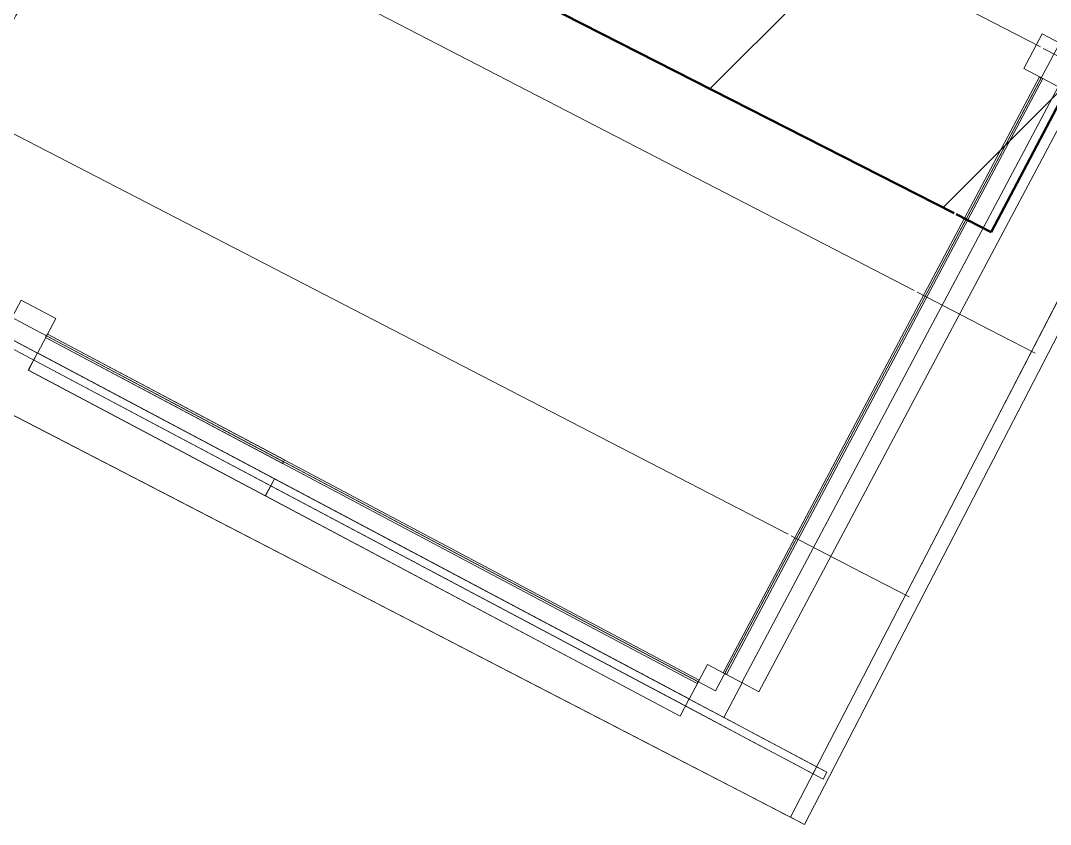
# Model space of a CAD drawing. Header units: metres. Extents: x -207 to 292, y -187 to 169.
# Drawn here: x -46.804 to -45.49, y -125.441 to -124.415 of the extents above; entities that cross this region are included whole.
import ezdxf

# ---------------------------------------------------------------- set-up
doc = ezdxf.new("R2010")
doc.units = ezdxf.units.M
for name, color, linetype, lineweight in [('A-FLOR', 7, 'Continuous', 9), ('A-GLAZ-CURT', 7, 'Continuous', 9), ('A-GLAZ-CWMG', 7, 'Continuous', 9), ('A-ROOF', 7, 'Continuous', 9), ('A-ROOF-PATT', 7, 'Continuous', 9), ('C-BLDG-PADS', 7, 'Continuous', 9), ('C-TOPO', 7, 'Continuous', 9), ('edificios', 7, 'Continuous', 50), ('I-WALL', 7, 'Continuous', 9), ('P-PIPE', 7, 'Continuous', 9)]:
    doc.layers.add(name, color=color, linetype=linetype, lineweight=lineweight)
doc.layers.add('PR10-ARQ-PL-001-Emplazamiento-C-1_dwg', color=7, linetype='Continuous', lineweight=9, true_color=0x767676)

# ---------------------------------------------------------------- blocks, each defined once
blk = doc.blocks.new('FP_38-PLANTA EMPLAZAMIENTO ACTUALIZADO')
at = {"layer": 'A-ROOF'}
blk.add_line((-45.8042, -125.4406), (-38.4178, -111.1584), dxfattribs=at)
at = {"layer": 'A-ROOF-PATT', "color": 254, "true_color": 0xcbe5d8}
for p, q in [((-45.4085, -124.4978), (-45.4995, -124.4507)), ((-45.5693, -124.8087), (-45.6603, -124.7616)), ((-45.5097, -124.8395), (-45.5693, -124.8087)), ((-45.7301, -125.1196), (-45.8211, -125.0725)), ((-45.6705, -125.1504), (-45.7301, -125.1196))]:
    blk.add_line(p, q, dxfattribs=at)
blk = doc.blocks.new('Quad Corner Mullion - 50x50 mm-2219431-PLANTA EMPLAZAMIENTO ACTUALIZADO')
at = {"layer": 'A-GLAZ-CWMG'}
for p, q in [((0.025, 0.025), (-0.025, 0.025)), ((-0.025, 0.025), (-0.025, -0.025)), ((0.025, -0.025), (0.025, 0.025)), ((-0.025, -0.025), (0.025, -0.025))]:
    blk.add_line(p, q, dxfattribs=at)
blk = doc.blocks.new('Quad Corner Mullion - 50x50 mm-2220331-PLANTA EMPLAZAMIENTO ACTUALIZADO')
at = {"layer": 'A-GLAZ-CWMG'}
for p, q in [((-0.025, -0.025), (-0.025, 0.025)), ((-0.025, 0.025), (0.025, 0.025)), ((0.025, 0.025), (0.025, -0.025)), ((0.025, -0.025), (-0.025, -0.025))]:
    blk.add_line(p, q, dxfattribs=at)
blk = doc.blocks.new('Circular Mullion - 5mm-2303046-PLANTA EMPLAZAMIENTO ACTUALIZADO')
at = {"layer": 'A-GLAZ-CWMG'}
for p, q in [((-45.5044, -124.4867), (-45.908, -125.2471)), ((-45.9058, -125.2482), (-45.5021, -124.4879)), ((-45.5021, -124.4879), (-45.9058, -125.2482)), ((-45.9036, -125.2494), (-45.4999, -124.4891)), ((-45.5021, -124.4879), (-45.5044, -124.4867)), ((-45.4999, -124.4891), (-45.5021, -124.4879)), ((-45.908, -125.2471), (-45.9058, -125.2482)), ((-45.9058, -125.2482), (-45.9036, -125.2494))]:
    blk.add_line(p, q, dxfattribs=at)
blk = doc.blocks.new('Rectangular Mullion - 50 x 50 mm-2216179-PLANTA EMPLAZAMIENTO ACTUALIZADO')
at = {"layer": 'A-GLAZ-CWMG'}
for p, q in [((0.025, 0.025), (-0.025, 0.025)), ((-0.025, 0.025), (-0.025, -0.025)), ((0.025, -0.025), (0.025, 0.025)), ((-0.025, -0.025), (0.025, -0.025))]:
    blk.add_line(p, q, dxfattribs=at)
blk = doc.blocks.new('Rectangular Mullion - 50 x 50 mm-2303054-PLANTA EMPLAZAMIENTO ACTUALIZADO')
at = {"layer": 'A-GLAZ-CWMG'}
for p, q in [((-0.025, -0.025), (-0.025, 0.025)), ((-0.025, 0.025), (0.025, 0.025)), ((0.025, 0.025), (0.025, -0.025)), ((0.025, -0.025), (-0.025, -0.025))]:
    blk.add_line(p, q, dxfattribs=at)
blk = doc.blocks.new('Circular Mullion - 5mm-2221313-PLANTA EMPLAZAMIENTO ACTUALIZADO')
at = {"layer": 'A-GLAZ-CWMG'}
for p, q in [((-46.7708, -124.8173), (-46.772, -124.8195)), ((-46.7696, -124.8151), (-46.7708, -124.8173)), ((-46.7708, -124.8173), (-45.9396, -125.2586)), ((-45.9396, -125.2586), (-46.7708, -124.8173)), ((-45.9385, -125.2564), (-46.7696, -124.8151)), ((-46.772, -124.8195), (-45.9408, -125.2608)), ((-45.9408, -125.2608), (-45.9396, -125.2586)), ((-45.9396, -125.2586), (-45.9385, -125.2564))]:
    blk.add_line(p, q, dxfattribs=at)
blk = doc.blocks.new('Circular Mullion - 5mm-2221320-PLANTA EMPLAZAMIENTO ACTUALIZADO')
at = {"layer": 'A-GLAZ-CWMG'}
for p, q in [((-46.7708, -124.8173), (-46.772, -124.8195)), ((-46.7696, -124.8151), (-46.7708, -124.8173)), ((-46.7708, -124.8173), (-46.4685, -124.9778)), ((-46.4685, -124.9778), (-46.7708, -124.8173)), ((-46.4673, -124.9756), (-46.7696, -124.8151)), ((-46.772, -124.8195), (-46.4697, -124.98)), ((-46.4685, -124.9778), (-46.4673, -124.9756)), ((-46.4697, -124.98), (-46.4685, -124.9778))]:
    blk.add_line(p, q, dxfattribs=at)
blk = doc.blocks.new('Rectangular Mullion - 50 x 50 mm-2221327-PLANTA EMPLAZAMIENTO ACTUALIZADO')
at = {"layer": 'A-GLAZ-CWMG'}
for p, q in [((-0.025, -0.025), (-0.025, 0.025)), ((-0.025, 0.025), (0.025, 0.025)), ((0.025, 0.025), (0.025, -0.025)), ((0.025, -0.025), (-0.025, -0.025))]:
    blk.add_line(p, q, dxfattribs=at)
blk = doc.blocks.new('System Panel - Glazed-2303069-PLANTA EMPLAZAMIENTO ACTUALIZADO')
at = {"layer": 'A-GLAZ-CURT'}
for p, q in [((-0.4304, 0.0495), (0.4304, 0.0495)), ((0.4304, 0.0495), (-0.4304, 0.0495)), ((-0.4304, 0.0245), (-0.4304, 0.0495)), ((-0.4304, 0.0495), (-0.4304, 0.0245)), ((0.4304, 0.0495), (0.4304, 0.0245)), ((0.4304, 0.0495), (0.4304, 0.0245)), ((-0.4304, 0.0245), (0.4304, 0.0245)), ((0.4304, 0.0245), (-0.4304, 0.0245))]:
    blk.add_line(p, q, dxfattribs=at)
blk = doc.blocks.new('System Panel - Glazed-2221337-PLANTA EMPLAZAMIENTO ACTUALIZADO')
at = {"layer": 'A-GLAZ-CURT'}
for p, q in [((-0.4705, 0.0495), (0.1283, 0.0495)), ((0.4705, 0.0495), (-0.4705, 0.0495)), ((-0.4705, 0.0245), (-0.4705, 0.0495)), ((-0.4705, 0.0495), (-0.4705, 0.0245)), ((0.1283, 0.0495), (0.4705, 0.0495)), ((0.1283, 0.0495), (0.1283, 0.0245)), ((0.4705, 0.0495), (0.4705, 0.0245)), ((0.4705, 0.0495), (0.4705, 0.0245)), ((-0.4705, 0.0245), (0.4705, 0.0245)), ((0.1283, 0.0245), (-0.4705, 0.0245)), ((0.4705, 0.0245), (0.1283, 0.0245))]:
    blk.add_line(p, q, dxfattribs=at)
blk = doc.blocks.new('System Panel - Glazed-2221338-PLANTA EMPLAZAMIENTO ACTUALIZADO')
at = {"layer": 'A-GLAZ-CURT'}
for p, q in [((-0.1711, 0.0495), (0.1711, 0.0495)), ((0.1711, 0.0495), (-0.1711, 0.0495)), ((-0.1711, 0.0245), (-0.1711, 0.0495)), ((0.1711, 0.0495), (0.1711, 0.0245)), ((0.1711, 0.0495), (0.1711, 0.0245)), ((-0.1711, 0.0245), (0.1711, 0.0245)), ((0.1711, 0.0245), (-0.1711, 0.0245))]:
    blk.add_line(p, q, dxfattribs=at)
blk = doc.blocks.new('HDPE - Codo - Codo-2263311-PLANTA EMPLAZAMIENTO ACTUALIZADO')
at = {"layer": 'P-PIPE'}
for p, q in [((-48.4859, -123.355), (-48.5252, -123.4304)), ((-48.4011, -123.3992), (-48.4859, -123.355)), ((-48.3163, -123.4435), (-48.4011, -123.3992)), ((-48.3556, -123.5188), (-48.3163, -123.4435))]:
    blk.add_line(p, q, dxfattribs=at)
at = {"layer": 'P-PIPE', "flags": 128}
for points in [[(-48.5252, -123.4304), (-48.527, -123.4338), (-48.5288, -123.4372), (-48.5306, -123.4406), (-48.5323, -123.444), (-48.5341, -123.4474), (-48.5358, -123.4507), (-48.5375, -123.454), (-48.5392, -123.4573), (-48.5409, -123.4605), (-48.5426, -123.4637), (-48.5442, -123.4668), (-48.5458, -123.4699), (-48.5474, -123.4729), (-48.5489, -123.4758), (-48.5504, -123.4787), (-48.5518, -123.4815), (-48.5533, -123.4842), (-48.5546, -123.4868), (-48.5559, -123.4893), (-48.5572, -123.4918), (-48.5584, -123.4941), (-48.5596, -123.4963), (-48.5607, -123.4984), (-48.5617, -123.5005), (-48.5627, -123.5024), (-48.5637, -123.5042), (-48.5645, -123.5058), (-48.5654, -123.5074), (-48.5661, -123.5088), (-48.5668, -123.5101), (-48.5674, -123.5113), (-48.5679, -123.5123), (-48.5684, -123.5132), (-48.5688, -123.514), (-48.5692, -123.5147), (-48.5694, -123.5152), (-48.5696, -123.5156), (-48.5697, -123.5158), (-48.5698, -123.5159)], [(-48.4002, -123.6043), (-48.4001, -123.6043), (-48.4, -123.6041), (-48.3999, -123.6037), (-48.3996, -123.6033), (-48.3993, -123.6026), (-48.3989, -123.6019), (-48.3984, -123.601), (-48.3979, -123.6), (-48.3973, -123.5989), (-48.3967, -123.5976), (-48.3959, -123.5962), (-48.3951, -123.5947), (-48.3943, -123.593), (-48.3934, -123.5913), (-48.3924, -123.5894), (-48.3914, -123.5874), (-48.3903, -123.5853), (-48.3891, -123.5831), (-48.3879, -123.5808), (-48.3867, -123.5784), (-48.3854, -123.5759), (-48.384, -123.5733), (-48.3826, -123.5706), (-48.3812, -123.5679), (-48.3797, -123.565), (-48.3782, -123.5621), (-48.3766, -123.5591), (-48.375, -123.5561), (-48.3734, -123.553), (-48.3717, -123.5498), (-48.3701, -123.5466), (-48.3684, -123.5433), (-48.3667, -123.5401), (-48.3649, -123.5367), (-48.3632, -123.5334), (-48.3614, -123.53), (-48.3596, -123.5266), (-48.3579, -123.5232), (-48.3561, -123.5198), (-48.3556, -123.5188)]]:
    blk.add_lwpolyline(points, dxfattribs=at)
at = {"layer": 'P-PIPE'}
for start, end in [(62.4684, 242.4684), (242.4684, 62.4684)]:
    blk.add_arc((-48.485, -123.5601), 0.0956, start, end, dxfattribs=at)
blk = doc.blocks.new('YADRAN_LASQUEMAS_ARQ_MO_003_ESTANQUE CABECERA_rvt-1-PLANTA EMPLAZAMIENTO ACTUALIZADO')
at = {"layer": 'A-ROOF-PATT', "true_color": 0x008040}
h = blk.add_hatch(dxfattribs=at)
h.set_pattern_fill('FP_30', color=116, style=0, pattern_type=2)
h.set_pattern_definition([(152.653, (-48.586, -105.911), (-0.1607824, -0.310884), [])])
h.paths.add_polyline_path([(-45.9715, -125.3541), (-38.5851, -111.0719), (-40.9271, -109.8606), (-48.3135, -124.1428), (-46.2866, -125.1911)])
at = {"layer": 'A-FLOR'}
for p, q in [((-40.3049, -114.6987), (-45.9175, -125.2703)), ((-45.9175, -125.2703), (-40.3049, -114.6987)), ((-45.9175, -125.2703), (-51.5315, -122.2898)), ((-51.5315, -122.2898), (-45.9175, -125.2703))]:
    blk.add_line(p, q, dxfattribs=at)
at = {"layer": 'A-ROOF'}
for p, q in [((-38.4355, -111.1492), (-45.8219, -125.4314)), ((-45.8042, -125.4406), (-38.4178, -111.1584)), ((-48.3136, -124.1428), (-45.9801, -125.3496)), ((-45.9715, -125.3541), (-48.3135, -124.1428)), ((-45.8219, -125.4314), (-45.9801, -125.3496)), ((-45.9715, -125.3541), (-45.8042, -125.4406)), ((-45.8219, -125.4314), (-45.8042, -125.4406))]:
    blk.add_line(p, q, dxfattribs=at)
at = {"layer": 'I-WALL'}
for p, q in [((-50.757, -122.7406), (-45.7802, -125.3829)), ((-45.7755, -125.374), (-50.7523, -122.7318)), ((-48.2664, -124.0516), (-45.9459, -125.2835)), ((-45.9505, -125.2924), (-48.271, -124.0604)), ((-45.7932, -125.3759), (-45.7886, -125.3671)), ((-45.7932, -125.3759), (-45.7886, -125.3671)), ((-45.7886, -125.3671), (-45.7755, -125.374)), ((-45.7802, -125.3829), (-45.7932, -125.3759)), ((-45.7755, -125.374), (-45.7802, -125.3829)), ((-45.7802, -125.3829), (-45.7755, -125.374))]:
    blk.add_line(p, q, dxfattribs=at)
at = {"layer": 'I-WALL', "flags": 128}
for points in [[(-45.9459, -125.2835), (-45.9011, -125.3073), (-45.8624, -125.3279), (-45.8309, -125.3446), (-45.8077, -125.357), (-45.7934, -125.3645), (-45.7886, -125.3671)], [(-45.7932, -125.3759), (-45.798, -125.3734), (-45.8123, -125.3658), (-45.8355, -125.3535), (-45.867, -125.3368), (-45.9057, -125.3162), (-45.9505, -125.2924)]]:
    blk.add_lwpolyline(points, dxfattribs=at)
at = {"layer": 'A-GLAZ-CURT', "lineweight": 9}
for name, p, rotation in [('System Panel - Glazed-2303069-PLANTA EMPLAZAMIENTO ACTUALIZADO', (-45.704, -124.8681), 242.0354818086453), ('System Panel - Glazed-2221337-PLANTA EMPLAZAMIENTO ACTUALIZADO', (-46.3552, -125.038), 152.0354818086453), ('System Panel - Glazed-2221338-PLANTA EMPLAZAMIENTO ACTUALIZADO', (-46.6197, -124.8976), 152.0354818086453)]:
    blk.add_blockref(name, p, dxfattribs=dict(at, rotation=rotation))
at = {"layer": 'A-GLAZ-CWMG', "lineweight": 9, "extrusion": (0, 0, -1)}
for name, p, rotation in [('Rectangular Mullion - 50 x 50 mm-2216179-PLANTA EMPLAZAMIENTO ACTUALIZADO', (45.4904, -124.4658), 297.9645181913547), ('Rectangular Mullion - 50 x 50 mm-2303054-PLANTA EMPLAZAMIENTO ACTUALIZADO', (45.4904, -124.4658), 297.9645181913547), ('Rectangular Mullion - 50 x 50 mm-2216179-PLANTA EMPLAZAMIENTO ACTUALIZADO', (46.7929, -124.8056), 27.96451819135468), ('Rectangular Mullion - 50 x 50 mm-2221327-PLANTA EMPLAZAMIENTO ACTUALIZADO', (46.7929, -124.8056), 27.96451819135468), ('Quad Corner Mullion - 50x50 mm-2219431-PLANTA EMPLAZAMIENTO ACTUALIZADO', (45.9175, -125.2703), 297.9645181913547), ('Quad Corner Mullion - 50x50 mm-2220331-PLANTA EMPLAZAMIENTO ACTUALIZADO', (45.9175, -125.2703), 297.9645181913547)]:
    blk.add_blockref(name, p, dxfattribs=dict(at, rotation=rotation))
at = {"layer": 'A-GLAZ-CWMG', "lineweight": 9}
for name in ['Circular Mullion - 5mm-2303046-PLANTA EMPLAZAMIENTO ACTUALIZADO', 'Circular Mullion - 5mm-2303046-PLANTA EMPLAZAMIENTO ACTUALIZADO', 'Circular Mullion - 5mm-2303046-PLANTA EMPLAZAMIENTO ACTUALIZADO', 'Circular Mullion - 5mm-2303046-PLANTA EMPLAZAMIENTO ACTUALIZADO', 'Circular Mullion - 5mm-2303046-PLANTA EMPLAZAMIENTO ACTUALIZADO', 'Circular Mullion - 5mm-2303046-PLANTA EMPLAZAMIENTO ACTUALIZADO', 'Circular Mullion - 5mm-2303046-PLANTA EMPLAZAMIENTO ACTUALIZADO', 'Circular Mullion - 5mm-2303046-PLANTA EMPLAZAMIENTO ACTUALIZADO', 'Circular Mullion - 5mm-2303046-PLANTA EMPLAZAMIENTO ACTUALIZADO', 'Circular Mullion - 5mm-2221313-PLANTA EMPLAZAMIENTO ACTUALIZADO', 'Circular Mullion - 5mm-2221313-PLANTA EMPLAZAMIENTO ACTUALIZADO', 'Circular Mullion - 5mm-2221313-PLANTA EMPLAZAMIENTO ACTUALIZADO', 'Circular Mullion - 5mm-2221313-PLANTA EMPLAZAMIENTO ACTUALIZADO', 'Circular Mullion - 5mm-2221313-PLANTA EMPLAZAMIENTO ACTUALIZADO', 'Circular Mullion - 5mm-2221313-PLANTA EMPLAZAMIENTO ACTUALIZADO', 'Circular Mullion - 5mm-2221313-PLANTA EMPLAZAMIENTO ACTUALIZADO', 'Circular Mullion - 5mm-2221313-PLANTA EMPLAZAMIENTO ACTUALIZADO', 'Circular Mullion - 5mm-2221313-PLANTA EMPLAZAMIENTO ACTUALIZADO', 'Circular Mullion - 5mm-2221320-PLANTA EMPLAZAMIENTO ACTUALIZADO']:
    blk.add_blockref(name, (0, 0), dxfattribs=at)
at = {"layer": 'A-ROOF'}
blk.add_blockref('FP_38-PLANTA EMPLAZAMIENTO ACTUALIZADO', (0, 0), dxfattribs=at)
at = {"layer": 'P-PIPE', "lineweight": 9}
blk.add_blockref('HDPE - Codo - Codo-2263311-PLANTA EMPLAZAMIENTO ACTUALIZADO', (1.5728, -0.8379), dxfattribs=at)
blk = doc.blocks.new('PR10-ARQ-PL-001-Emplazamiento-C-1_dwg-674643-PLANTA EMPLAZAMIENTO ACTUALIZADO')
at = {"lineweight": 9, "true_color": 0x0000ff}
h = blk.add_hatch(dxfattribs=at)
h.set_pattern_fill('FP_4', color=5, style=0, pattern_type=2)
h.set_pattern_definition([(45, (0, 0), (-0.2245064, 0.2245064), [])])
h.paths.add_polyline_path([(-45.5658, -124.6849), (-38.4088, -111.0542), (-43.3023, -108.5606), (-50.4544, -122.1938), (-45.6107, -124.662)])
at = {"layer": 'C-BLDG-PADS'}
blk.add_line((-45.8244, -125.4301), (-50.8148, -122.8492), dxfattribs=at)
at = {"layer": 'C-TOPO'}
blk.add_line((-45.8244, -125.4301), (-50.8148, -122.8492), dxfattribs=at)
at = {"layer": 'C-TOPO', "flags": 128}
for points in [[(-45.501, -124.8109), (-45.409, -124.6329)], [(-45.409, -124.6329), (-45.501, -124.8109), (-45.409, -124.6329)], [(-45.409, -124.6329), (-45.501, -124.8109), (-45.409, -124.6329)], [(-50.7991, -122.8573), (-47.6243, -124.4993), (-46.1166, -125.279), (-45.8244, -125.4301)], [(-45.8244, -125.4301), (-46.1166, -125.279), (-47.6243, -124.4993), (-50.7991, -122.8573)], [(-50.7991, -122.8573), (-47.6243, -124.4993), (-46.1166, -125.279), (-45.8244, -125.4301)]]:
    blk.add_lwpolyline(points, dxfattribs=at)
for points in [[(-50.7991, -122.8573), (-47.6243, -124.4993), (-46.1166, -125.279), (-47.6243, -124.4993)], [(-45.8244, -125.4301), (-46.1166, -125.279)]]:
    blk.add_lwpolyline(points, close=True, dxfattribs=at)
at = {"layer": 'edificios'}
blk.add_line((-50.3502, -122.2469), (-45.613, -124.6609), dxfattribs=at)
at = {"layer": 'edificios', "flags": 128}
blk.add_lwpolyline([(-45.6107, -124.662), (-45.5658, -124.6849), (-38.4538, -111.1398)], dxfattribs=at)

msp = doc.modelspace()

# ---------------------------------------------------------------- linework, layer by layer
at = {"layer": 'C-BLDG-PADS'}
for p, q in [((-41.5499, -117.1712), (-45.8219, -125.4314)), ((-45.8219, -125.4314), (-51.2505, -122.6239))]:
    msp.add_line(p, q, dxfattribs=at)
at = {"layer": 'C-TOPO'}
for p, q in [((-45.8219, -125.4314), (-41.5499, -117.1712)), ((-45.8219, -125.4314), (-51.2505, -122.6239)), ((-46.1166, -125.279), (-47.6243, -124.4993)), ((-46.1166, -125.279), (-47.6243, -124.4993)), ((-46.1166, -125.279), (-47.6243, -124.4993)), ((-47.6243, -124.4993), (-46.1166, -125.279)), ((-47.6243, -124.4993), (-46.1166, -125.279)), ((-45.409, -124.6329), (-45.501, -124.8109)), ((-45.409, -124.6329), (-45.501, -124.8109)), ((-45.409, -124.6329), (-45.501, -124.8109)), ((-45.501, -124.8109), (-45.409, -124.6329)), ((-45.501, -124.8109), (-45.409, -124.6329)), ((-45.501, -124.8109), (-45.6052, -125.0123)), ((-45.501, -124.8109), (-45.6052, -125.0123)), ((-45.501, -124.8109), (-45.6052, -125.0123)), ((-45.6052, -125.0123), (-45.501, -124.8109)), ((-45.6052, -125.0123), (-45.501, -124.8109)), ((-45.6052, -125.0123), (-45.8219, -125.4314)), ((-45.6052, -125.0123), (-45.8219, -125.4314)), ((-45.6052, -125.0123), (-45.8219, -125.4314)), ((-45.8219, -125.4314), (-45.6052, -125.0123)), ((-45.8219, -125.4314), (-45.6052, -125.0123)), ((-45.8219, -125.4314), (-46.1166, -125.279)), ((-45.8219, -125.4314), (-46.1166, -125.279)), ((-45.8219, -125.4314), (-46.1166, -125.279)), ((-46.1166, -125.279), (-45.8219, -125.4314)), ((-46.1166, -125.279), (-45.8219, -125.4314))]:
    msp.add_line(p, q, dxfattribs=at)

# ---------------------------------------------------------------- block references
at = {"lineweight": 5}
msp.add_blockref('YADRAN_LASQUEMAS_ARQ_MO_003_ESTANQUE CABECERA_rvt-1-PLANTA EMPLAZAMIENTO ACTUALIZADO', (0, 0), dxfattribs=at)
at = {"layer": 'PR10-ARQ-PL-001-Emplazamiento-C-1_dwg', "color": 7}
msp.add_blockref('PR10-ARQ-PL-001-Emplazamiento-C-1_dwg-674643-PLANTA EMPLAZAMIENTO ACTUALIZADO', (0, 0), dxfattribs=at)

doc.saveas('drawing.dxf')
